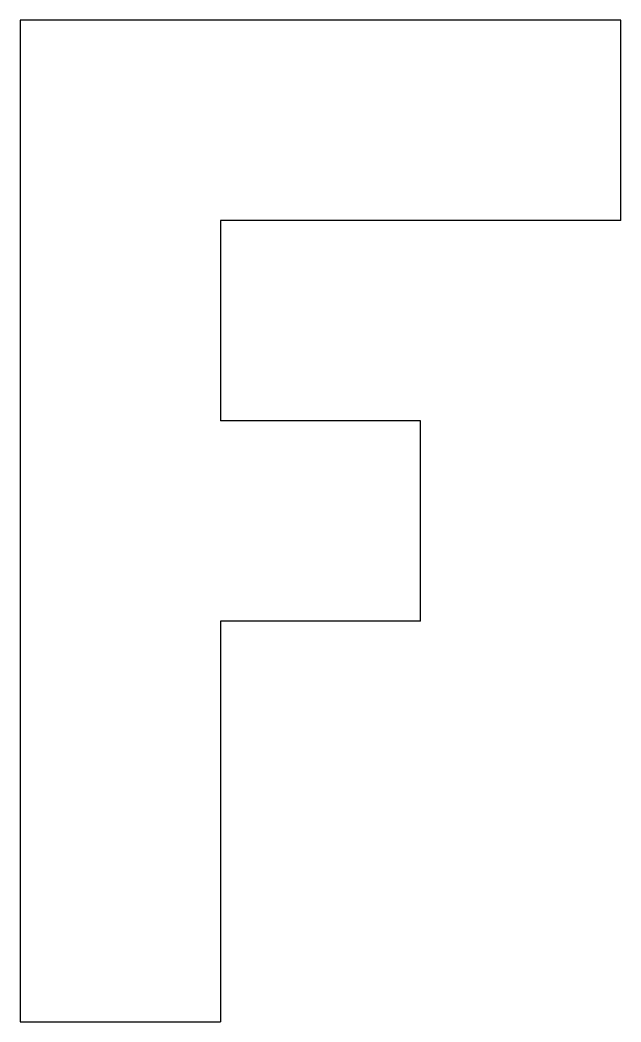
# Model space of a CAD drawing. Extents: x 0 to 3, y 0 to 5.
import ezdxf

# ---------------------------------------------------------------- set-up
doc = ezdxf.new("R2010")
doc.units = 0
doc.header["$MEASUREMENT"] = 0
doc.layers.add('CUT', color=7, linetype='CONTINUOUS')

msp = doc.modelspace()

# ---------------------------------------------------------------- linework, layer by layer
at = {"layer": 'CUT', "color": 3, "linetype": 'Continuous'}
for p, q in [((3, 5), (0, 5)), ((0, 5), (0, 0)), ((3, 4), (3, 5)), ((3, 4), (1, 4)), ((1, 4), (1, 3)), ((2, 3), (1, 3)), ((2, 2), (2, 3)), ((2, 2), (1, 2)), ((1, 2), (1, 0)), ((0, 0), (1, 0))]:
    msp.add_line(p, q, dxfattribs=at)

doc.saveas('drawing.dxf')
